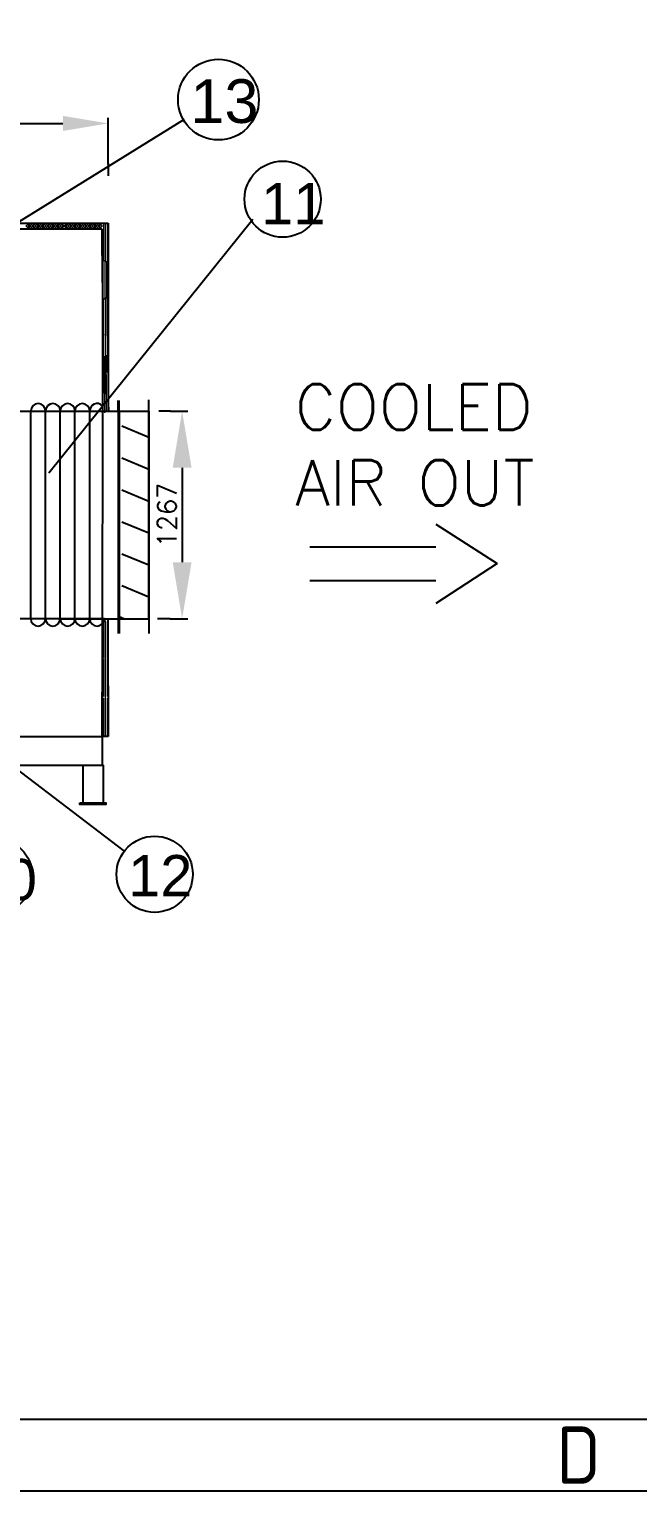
# Model space of a CAD drawing. Extents: x -106182 to 16042, y 3862 to 25647.
# Drawn here: x -96085 to -92858, y 10095 to 17850 of the extents above; entities that cross this region are included whole.
import ezdxf
from ezdxf.enums import TextEntityAlignment as Align

# ---------------------------------------------------------------- set-up
doc = ezdxf.new("R2010")
doc.units = 0
doc.header["$LTSCALE"] = 5
doc.header["$PDMODE"] = 3
doc.layers.get('0').update_dxf_attribs({"linetype": 'CONTINUOUS'})
doc.layers.get('DEFPOINTS').update_dxf_attribs({"linetype": 'CONTINUOUS'})
doc.styles.add('ISOCP', font='isocp.shx')
doc.styles.get("Standard").update_dxf_attribs({"font": 'romans.shx', "height": 100})
doc.dimstyles.get("Standard").update_dxf_attribs({"dimscale": 30, "dimtxt": 2, "dimasz": 1, "dimexe": 0.5, "dimexo": 0.5, "dimgap": 0.2, "dimtad": 1, "dimdec": 0, "dimdsep": 46, "dimtxsty": 'Standard', "dimcen": 2.5, "dimadec": 0, "dimazin": 0, "dimtfac": 1, "dimtdec": 0, "dimtmove": 2, "dimatfit": 3, "dimfxl": 1, "dimtolj": 1, "dimtzin": 0, "dimarcsym": 0})

# ---------------------------------------------------------------- blocks, each defined once
blk = doc.blocks.new('*D42')
at = {"color": 0, "lineweight": -2, "transparency": 16777216}
for p, q in [((-95336.9, 15823.9), (-95244.2, 15823.9)), ((-95274.2, 15523.9), (-95274.2, 15022.4)), ((-95336.9, 14722.4), (-95244.2, 14722.4))]:
    blk.add_line(p, q, dxfattribs=at)
at = {"color": 0, "transparency": 16777216}
for points in [[(-95324.2, 15523.9), (-95224.2, 15523.9), (-95274.2, 15823.9)], [(-95324.2, 15022.4), (-95224.2, 15022.4), (-95274.2, 14722.4)]]:
    blk.add_solid(points, dxfattribs=at)
at = {"layer": 'DEFPOINTS', "color": 0, "transparency": 16777216}
for p in [(-95396.9, 15823.9), (-95396.9, 14722.4), (-95274.2, 14722.4)]:
    blk.add_point(p, dxfattribs=at)
at = {"color": 0, "transparency": 16777216, "insert": (-95354.2, 15273.2), "char_height": 100, "attachment_point": 5, "rotation": 90}
blk.add_mtext('\\A1;1267', dxfattribs=at)
blk = doc.blocks.new('*D46')
at = {"color": 0, "lineweight": -2, "transparency": 16777216}
for p, q in [((-101637.8, 17185.9), (-101637.8, 17380.5)), ((-95666.5, 17131.8), (-95666.5, 17380.5)), ((-101397.8, 17350.5), (-95906.5, 17350.5))]:
    blk.add_line(p, q, dxfattribs=at)
at = {"color": 0, "transparency": 16777216}
for points in [[(-101397.8, 17390.5), (-101397.8, 17310.5), (-101637.8, 17350.5)], [(-95906.5, 17390.5), (-95906.5, 17310.5), (-95666.5, 17350.5)]]:
    blk.add_solid(points, dxfattribs=at)
at = {"layer": 'DEFPOINTS', "color": 0, "transparency": 16777216}
for p in [(-95666.5, 17350.5), (-101637.8, 17125.9), (-95666.5, 17071.8)]:
    blk.add_point(p, dxfattribs=at)
at = {"color": 0, "transparency": 16777216, "insert": (-98652.2, 17430.5), "char_height": 100, "attachment_point": 5}
blk.add_mtext('\\A1;4900', dxfattribs=at)

msp = doc.modelspace()

# ---------------------------------------------------------------- hatches: boundary and pattern name
h = msp.add_hatch()
h.set_pattern_fill('DOTS', color=0, scale=6.257629, style=0)
h.set_pattern_definition([(0, (-160501.766, 14085.508), (4.9669932, 9.9339863), [0, -9.9339863])])
edge = h.paths.add_edge_path()
edge.add_line((-95899.7, 16819.9), (-96102.8, 16819.9))
edge.add_line((-96102.8, 16819.9), (-96102.8, 16788.6))
edge.add_line((-96059.8, 16788.6), (-96102.8, 16788.6))
edge.add_line((-96059.8, 16788.6), (-95898, 16788.6))
edge.add_line((-95899.7, 16788.6), (-95899.7, 16819.9))
h = msp.add_hatch()
h.set_pattern_fill('DOTS', color=0, scale=6.257629, style=0)
h.set_pattern_definition([(0, (-160300.58, 14084.391), (4.9669932, 9.9339863), [0, -9.9339863])])
edge = h.paths.add_edge_path()
edge.add_line((-95698.6, 16818.8), (-95901.6, 16818.8))
edge.add_line((-95901.6, 16818.8), (-95901.6, 16787.5))
edge.add_line((-95858.6, 16787.5), (-95901.6, 16787.5))
edge.add_line((-95858.6, 16787.5), (-95696.8, 16787.5))
edge.add_line((-95698.6, 16787.5), (-95698.6, 16818.8))
h = msp.add_hatch()
h.set_pattern_fill('DOTS', color=0, scale=6.257629, angle=-90, style=0)
h.set_pattern_definition([(270, (-98402.789, 81219.875), (9.9339863, -4.9669932), [0, -9.9339863])])
edge = h.paths.add_edge_path()
edge.add_line((-95668.4, 16617.8), (-95668.4, 16820.9))
edge.add_line((-95668.4, 16820.9), (-95699.7, 16820.9))
edge.add_line((-95699.7, 16777.9), (-95699.7, 16820.9))
edge.add_line((-95699.7, 16777.9), (-95699.7, 16616.1))
edge.add_line((-95699.7, 16617.8), (-95668.4, 16617.8))
h = msp.add_hatch()
h.set_pattern_fill('DOTS', color=0, scale=6.257629, angle=-90, style=0)
h.set_pattern_definition([(270, (-98405.642, 81022.74), (9.9339863, -4.9669932), [0, -9.9339863])])
edge = h.paths.add_edge_path()
edge.add_line((-95671.2, 16420.7), (-95671.2, 16623.7))
edge.add_line((-95671.2, 16623.7), (-95702.5, 16623.7))
edge.add_line((-95702.5, 16580.8), (-95702.5, 16623.7))
edge.add_line((-95702.5, 16580.8), (-95702.5, 16419))
edge.add_line((-95702.5, 16420.7), (-95671.2, 16420.7))
h = msp.add_hatch()
h.set_pattern_fill('DOTS', color=0, scale=6.257629, angle=-90, style=0)
h.set_pattern_definition([(270, (-98402.44, 80827.51), (9.9339863, -4.9669932), [0, -9.9339863])])
edge = h.paths.add_edge_path()
edge.add_line((-95668, 16225.5), (-95668, 16428.5))
edge.add_line((-95668, 16428.5), (-95699.3, 16428.5))
edge.add_line((-95699.3, 16385.5), (-95699.3, 16428.5))
edge.add_line((-95699.3, 16385.5), (-95699.3, 16223.8))
edge.add_line((-95699.3, 16225.5), (-95668, 16225.5))
h = msp.add_hatch()
h.set_pattern_fill('DOTS', color=0, scale=6.257629, angle=-90, style=0)
h.set_pattern_definition([(270, (-98403.41, 80630.765), (9.9339863, -4.9669932), [0, -9.9339863])])
edge = h.paths.add_edge_path()
edge.add_line((-95669, 16028.7), (-95669, 16231.7))
edge.add_line((-95669, 16231.7), (-95700.3, 16231.7))
edge.add_line((-95700.3, 16188.8), (-95700.3, 16231.7))
edge.add_line((-95700.3, 16188.8), (-95700.3, 16027))
edge.add_line((-95700.3, 16028.7), (-95669, 16028.7))
h = msp.add_hatch()
h.set_pattern_fill('DOTS', color=0, scale=6.257629, angle=-90, style=0)
h.set_pattern_definition([(270, (-98399.134, 80519.658), (9.9339863, -4.9669932), [0, -9.9339863])])
edge = h.paths.add_edge_path()
edge.add_line((-95664.7, 15917.6), (-95664.7, 16120.6))
edge.add_line((-95664.7, 16120.6), (-95696, 16120.6))
edge.add_line((-95696, 16077.7), (-95696, 16120.6))
edge.add_line((-95696, 16077.7), (-95696, 15915.9))
edge.add_line((-95696, 15917.6), (-95664.7, 15917.6))
h = msp.add_hatch()
h.set_pattern_fill('DOTS', color=0, scale=6.257629, angle=-90, style=0)
h.set_pattern_definition([(270, (-98407.246, 80421.372), (9.9339863, -4.9669932), [0, -9.9339863])])
edge = h.paths.add_edge_path()
edge.add_line((-95672.9, 15819.3), (-95672.9, 16022.4))
edge.add_line((-95672.9, 16022.4), (-95704.1, 16022.4))
edge.add_line((-95704.1, 15979.4), (-95704.1, 16022.4))
edge.add_line((-95704.1, 15979.4), (-95704.1, 15817.6))
edge.add_line((-95704.1, 15819.3), (-95672.9, 15819.3))
h = msp.add_hatch()
h.set_pattern_fill('DOTS', color=0, scale=6.257629, angle=-90, style=0)
h.set_pattern_definition([(270, (-98403.044, 79111.724), (9.9339863, -4.9669932), [0, -9.9339863])])
edge = h.paths.add_edge_path()
edge.add_line((-95668.7, 14509.7), (-95668.7, 14712.7))
edge.add_line((-95668.7, 14712.7), (-95699.9, 14712.7))
edge.add_line((-95699.9, 14669.7), (-95699.9, 14712.7))
edge.add_line((-95699.9, 14669.7), (-95699.9, 14508))
edge.add_line((-95699.9, 14509.7), (-95668.7, 14509.7))
h = msp.add_hatch()
h.set_pattern_fill('DOTS', color=0, scale=6.257629, angle=-90, style=0)
h.set_pattern_definition([(270, (-98403.097, 78911.047), (9.9339863, -4.9669932), [0, -9.9339863])])
edge = h.paths.add_edge_path()
edge.add_line((-95668.7, 14309), (-95668.7, 14512))
edge.add_line((-95668.7, 14512), (-95700, 14512))
edge.add_line((-95700, 14469.1), (-95700, 14512))
edge.add_line((-95700, 14469.1), (-95700, 14307.3))
edge.add_line((-95700, 14309), (-95668.7, 14309))
h = msp.add_hatch()
h.set_pattern_fill('DOTS', color=0, scale=6.257629, angle=-90, style=0)
h.set_pattern_definition([(270, (-98402.881, 78703.745), (9.9339863, -4.9669932), [0, -9.9339863])])
edge = h.paths.add_edge_path()
edge.add_line((-95668.5, 14101.7), (-95668.5, 14304.7))
edge.add_line((-95668.5, 14304.7), (-95699.8, 14304.7))
edge.add_line((-95699.8, 14261.8), (-95699.8, 14304.7))
edge.add_line((-95699.8, 14261.8), (-95699.8, 14100))
edge.add_line((-95699.8, 14101.7), (-95668.5, 14101.7))

# ---------------------------------------------------------------- linework, layer by layer
at = {"color": 0, "ltscale": 100}
for p, q in [((-95262.9, 17371.4), (-96201.7, 16789)), ((-96426.8, 14133.4), (-95580.8, 13489))]:
    msp.add_line(p, q, dxfattribs=at)
at = {"color": 0}
for p, q in [((-95666.5, 17138), (-95666.5, 17071.8)), ((-95981.4, 15497.2), (-94899.8, 16843.2)), ((-101000.5, 16821.3), (-95666.2, 16821.3)), ((-95697.5, 16789), (-98890.3, 16789)), ((-95697.1, 16506.5), (-95697.5, 16789)), ((-95666.2, 16821.3), (-95666.2, 15824)), ((-95697.1, 16506.5), (-95697.8, 13946.3)), ((-96155.3, 15824), (-95920.6, 15823.9)), ((-96077.2, 14722.6), (-96077, 15823.9)), ((-95999, 14722.6), (-95998.8, 15823.9)), ((-95920.7, 14722.6), (-95920.6, 15823.9)), ((-95920.6, 15823.9), (-95451.3, 15823.9)), ((-95842.5, 14722.6), (-95842.4, 15823.9)), ((-95764.3, 14722.6), (-95764.2, 15823.9)), ((-95685.9, 15823.9), (-95451.3, 15823.9)), ((-95666.2, 15868.1), (-95665.3, 15823.9)), ((-95614, 15823.9), (-95614.1, 14722.5)), ((-95614, 15823.9), (-95614.1, 14722.5)), ((-95614, 15823.9), (-95614, 15880.4)), ((-95607.7, 15823.9), (-95607.9, 14722.5)), ((-95607.7, 15823.9), (-95607.9, 14722.5)), ((-95607.7, 15823.9), (-95607.7, 15880.4)), ((-95607.7, 15823.9), (-95451.3, 15823.9)), ((-95451.3, 15823.9), (-95451.4, 14722.5)), ((-95451.4, 14722.5), (-95451.3, 15823.9)), ((-95451.3, 15823.9), (-95451.3, 15884)), ((-95336.2, 15823.9), (-95396.9, 15823.9)), ((-95593.8, 15745.3), (-95451.3, 15685.9)), ((-95593.8, 15575.8), (-95451.3, 15516.4)), ((-95593.8, 15406.4), (-95451.3, 15347)), ((-95593.8, 15236.9), (-95451.4, 15177.5)), ((-93929.3, 15224.7), (-93603.3, 15015)), ((-95593.9, 15067.4), (-95451.4, 15008)), ((-94596.9, 15104.3), (-93929.3, 15104.3)), ((-93603.3, 15015), (-93929.3, 14803.1)), ((-95593.9, 14897.9), (-95451.4, 14838.5)), ((-93929.3, 14923.6), (-94596.9, 14923.6)), ((-95607.9, 14734.3), (-95579.7, 14722.5)), ((-95686.1, 14722.5), (-96155.4, 14722.6)), ((-95920.7, 14722.6), (-95451.4, 14722.5)), ((-95686.1, 14722.5), (-95451.4, 14722.5)), ((-95666.2, 14365.5), (-95666.2, 14722.5)), ((-95614.1, 14722.5), (-95614.1, 14644.3)), ((-95614.1, 14722.5), (-95614.1, 14644.3)), ((-95607.9, 14722.5), (-95607.9, 14644.3)), ((-95607.9, 14722.5), (-95607.9, 14644.3)), ((-95607.9, 14722.5), (-95451.4, 14722.5)), ((-95451.4, 14722.5), (-95451.4, 14644.3)), ((-95451.4, 14722.5), (-95451.4, 14644.3)), ((-95336.9, 14722.4), (-95405, 14722.4)), ((-95666.2, 14365.5), (-95666.2, 14098.2)), ((-95697.5, 14098.2), (-95697.5, 14332.8)), ((-98686.7, 14098.2), (-95697.5, 14098.2)), ((-95666.2, 14098.2), (-95697.5, 14098.2)), ((-101203.1, 13946.3), (-95691, 13946.3)), ((-95697.8, 13745.6), (-95697.8, 13745.5))]:
    msp.add_line(p, q, dxfattribs=at)
for points in [[(-84029.8, 10095.5), (-84029.8, 25268), (-105802.4, 25268), (-105802.4, 10095.5)], [(-84409.2, 10474.8), (-84409.2, 24888.7), (-105423.1, 24888.7), (-105423.1, 10474.8)], [(-95816.3, 13745.5), (-95678, 13745.5), (-95678, 13736.5), (-95816.3, 13736.5)]]:
    msp.add_lwpolyline(points, close=True, dxfattribs=at)
msp.add_lwpolyline([(-95800.6, 13946.3), (-95800.6, 13745.6), (-95691, 13745.6), (-95691, 13946.3)], dxfattribs=at)
for centre, radius in [((-95081.5, 17476.8), 214.1), ((-94741.2, 16948.3), 202.1), ((-96270, 13357.2), 202.1), ((-95420, 13366.6), 202.1)]:
    msp.add_circle(centre, radius, dxfattribs=at)
for centre, start, end in [((-96037.9, 15825.2), 359.9925, 179.9925), ((-95959.7, 15825.2), 359.9925, 179.9925), ((-95881.5, 15825.2), 359.9925, 179.9925), ((-95803.3, 15825.2), 359.9925, 179.9925), ((-95725, 15825.2), 44.81357, 179.9925), ((-96038.1, 14722.6), 179.9925, 359.9925), ((-95959.8, 14722.6), 179.9925, 359.9925), ((-95881.6, 14722.6), 179.9925, 359.9925), ((-95803.4, 14722.6), 179.9925, 359.9925), ((-95725.2, 14722.6), 179.9925, 359.9925)]:
    msp.add_arc(centre, 39.1, start, end, dxfattribs=at)

# ---------------------------------------------------------------- texts
at = {"color": 0, "style": 'ISOCP'}
msp.add_text('D', height=303.5, dxfattribs=at).set_placement((-93171.3, 10285.1), align=Align.MIDDLE)
at = {"color": 0, "attachment_point": 1}
for s, insert, char_height, width in [('{\\fArial|b0|i0|c0|p34;13}', (-95230, 17584.9), 231.955, 105.109), ('{\\fArial|b0|i0|c0|p34;11}', (-94854.8, 17034.3), 219.017, 99.246), ('COOLED AIR OUT', (-94675.1, 15966.3), 240.98, 1785.438), ('{\\fArial|b0|i0|c0|p34;10}', (-96384.3, 13447.8), 219.017, 99.246), ('{\\fArial|b0|i0|c0|p34;12}', (-95560.2, 13468.6), 219.017, 99.246)]:
    msp.add_mtext(s, dxfattribs=dict(at, insert=insert, char_height=char_height, width=width))

# ---------------------------------------------------------------- dimensions: what is measured, and where the dimension line sits
at = {"color": 0}
dim = msp.add_linear_dim(base=(-95666.5, 17350.5), p1=(-101637.8, 17125.9), p2=(-95666.5, 17071.8), text='4900', dimstyle='Standard', override={"dimtxt": 100, "dimasz": 8, "dimexe": 1, "dimexo": 2, "dimgap": 1, "dimcen": 2}, dxfattribs=at)
dim.commit()
dim.dimension.update_dxf_attribs({"geometry": '*D46', "text_midpoint": (-98652.2, 17430.5)})
dim = msp.add_linear_dim(base=(-95274.2, 14722.4), p1=(-95396.9, 15823.9), p2=(-95396.9, 14722.4), angle=90, text='1267', dimstyle='Standard', override={"dimtxt": 100, "dimasz": 10, "dimexe": 1, "dimexo": 2, "dimgap": 1, "dimcen": 2}, dxfattribs=at)
dim.commit()
dim.dimension.update_dxf_attribs({"geometry": '*D42', "text_midpoint": (-95354.2, 15273.2)})

doc.saveas('drawing.dxf')
